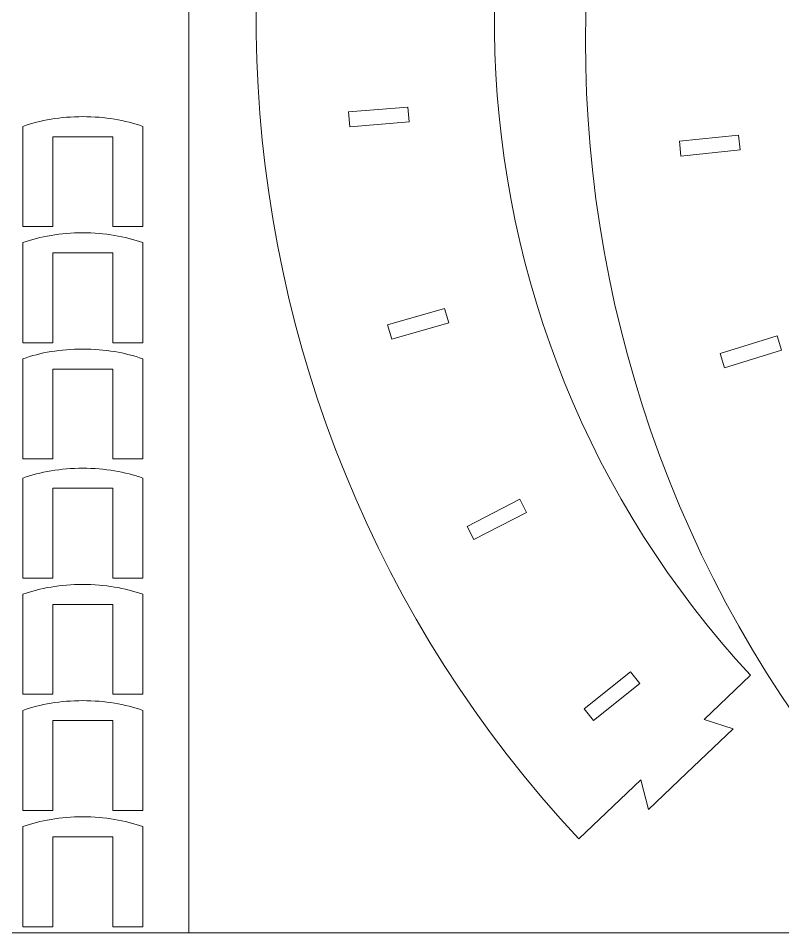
# Model space of a CAD drawing. Header units: centimetres. Extents: x -226 to -75, y 0 to 222.
# Drawn here: x -178.68 to -165.92, y 72.25 to 87.52 of the extents above; entities that cross this region are included whole.
import ezdxf

# ---------------------------------------------------------------- set-up
doc = ezdxf.new("R2010")
doc.units = ezdxf.units.CM
doc.header["$MEASUREMENT"] = 0
doc.layers.add('layer 1', color=7, linetype='Continuous')

msp = doc.modelspace()

# ---------------------------------------------------------------- linework, layer by layer
at = {"layer": 'layer 1', "color": 250, "lineweight": 20}
for points in [[(-225.83724, 72.24642), (-175.83724, 72.24642), (-175.83724, 102.24642), (-225.83724, 102.24642), (-225.83724, 72.24642)], [(-175.83724, 72.24642), (-125.83724, 72.24642), (-125.83724, 102.24642), (-175.83724, 102.24642), (-175.83724, 72.24642)]]:
    msp.add_lwpolyline(points, close=True, dxfattribs=at)
at = {"layer": 'layer 1', "color": 1, "lineweight": 9}
for points, knots in [([(-165.62995, 99.11194), (-165.62995, 99.11194), (-166.61716, 100.14773), (-166.61716, 100.14773), (-166.61716, 100.14773), (-166.61716, 100.14773), (-166.61861, 100.14639), (-166.61861, 100.14639), (-166.61861, 100.14639), (-166.61861, 100.14639), (-166.77175, 99.66097), (-166.77175, 99.66097), (-166.77175, 99.66097), (-166.77175, 99.66097), (-167.37647, 100.29544), (-167.37647, 100.29544), (-167.37647, 100.29544), (-167.37647, 100.29544), (-168.11924, 101.0748), (-168.11924, 101.0748), (-168.11924, 101.0748), (-168.11924, 101.0748), (-167.62705, 101.20441), (-167.62705, 101.20441), (-167.62705, 101.20441), (-167.62705, 101.20441), (-167.62581, 101.20593), (-167.62581, 101.20593), (-167.62581, 101.20593), (-167.62581, 101.20593), (-168.39987, 102.01751), (-168.39987, 102.01751), (-168.39987, 102.01751), (-168.98447, 101.46964), (-169.55732, 100.86838), (-170.08478, 100.23755), (-170.08478, 100.23755), (-176.62786, 92.41358), (-176.0995, 81.06984), (-169.32687, 73.81208), (-169.32687, 73.81208), (-169.32687, 73.81208), (-169.32772, 73.8113), (-169.32772, 73.8113), (-169.32772, 73.8113), (-169.32772, 73.8113), (-168.29196, 74.79852), (-168.29196, 74.79852), (-168.29196, 74.79852), (-168.29196, 74.79852), (-168.29052, 74.79707), (-168.29052, 74.79707), (-168.29052, 74.79707), (-168.29052, 74.79707), (-168.16077, 74.30498), (-168.16077, 74.30498), (-168.16077, 74.30498), (-168.16077, 74.30498), (-167.52633, 74.90968), (-167.52633, 74.90968), (-167.52633, 74.90968), (-167.52633, 74.90968), (-166.74705, 75.65249), (-166.74705, 75.65249), (-166.74705, 75.65249), (-166.74705, 75.65249), (-167.23243, 75.80563), (-167.23243, 75.80563), (-167.23243, 75.80563), (-167.23243, 75.80563), (-167.2336, 75.80718), (-167.2336, 75.80718), (-167.2336, 75.80718), (-167.2336, 75.80718), (-166.46, 76.54456), (-166.46, 76.54456), (-166.46, 76.54456), (-166.46, 76.54456), (-166.45905, 76.54537), (-166.45905, 76.54537), (-166.45905, 76.54537), (-171.84966, 82.35582), (-172.2574, 91.41226), (-167.02783, 97.65853), (-167.02783, 97.65853), (-166.58975, 98.18167), (-166.1255, 98.66935), (-165.63841, 99.12115), (-165.63841, 99.12115), (-165.63841, 99.12115), (-165.62995, 99.11194), (-165.62995, 99.11194)], [0, 0, 0, 0, 0.04166667, 0.04166667, 0.04166667, 0.04166667, 0.08333333, 0.08333333, 0.08333333, 0.08333333, 0.125, 0.125, 0.125, 0.125, 0.16666667, 0.16666667, 0.16666667, 0.16666667, 0.20833333, 0.20833333, 0.20833333, 0.20833333, 0.25, 0.25, 0.25, 0.25, 0.29166667, 0.29166667, 0.29166667, 0.29166667, 0.33333333, 0.33333333, 0.33333333, 0.33333333, 0.375, 0.375, 0.375, 0.375, 0.41666667, 0.41666667, 0.41666667, 0.41666667, 0.45833333, 0.45833333, 0.45833333, 0.45833333, 0.5, 0.5, 0.5, 0.5, 0.54166667, 0.54166667, 0.54166667, 0.54166667, 0.58333333, 0.58333333, 0.58333333, 0.58333333, 0.625, 0.625, 0.625, 0.625, 0.66666667, 0.66666667, 0.66666667, 0.66666667, 0.70833333, 0.70833333, 0.70833333, 0.70833333, 0.75, 0.75, 0.75, 0.75, 0.79166667, 0.79166667, 0.79166667, 0.79166667, 0.83333333, 0.83333333, 0.83333333, 0.83333333, 0.875, 0.875, 0.875, 0.875, 0.91666667, 0.91666667, 0.91666667, 0.91666667, 1, 1, 1, 1]), ([(-163.6504, 73.34306), (-163.6504, 73.34306), (-162.61072, 74.36926), (-162.61072, 74.36926), (-162.61072, 74.36926), (-162.61072, 74.36926), (-162.60931, 74.36781), (-162.60931, 74.36781), (-162.60931, 74.36781), (-162.60931, 74.36781), (-162.47109, 73.87809), (-162.47109, 73.87809), (-162.47109, 73.87809), (-162.47109, 73.87809), (-161.84721, 74.49368), (-161.84721, 74.49368), (-161.84721, 74.49368), (-161.84721, 74.49368), (-161.08108, 75.24997), (-161.08108, 75.24997), (-161.08108, 75.24997), (-161.08108, 75.24997), (-161.56904, 75.39457), (-161.56904, 75.39457), (-161.56904, 75.39457), (-161.56904, 75.39457), (-161.57028, 75.39619), (-161.57028, 75.39619), (-161.57028, 75.39619), (-161.57028, 75.39619), (-160.80972, 76.14687), (-160.80972, 76.14687), (-160.80972, 76.14687), (-160.80972, 76.14687), (-160.80376, 76.15273), (-160.80376, 76.15273), (-160.80376, 76.15273), (-166.32971, 81.87463), (-166.78391, 90.94853), (-161.65166, 97.2697), (-161.65166, 97.2697), (-161.2259, 97.79421), (-160.7736, 98.28503), (-160.2982, 98.74177), (-160.2982, 98.74177), (-160.2982, 98.74177), (-160.29911, 98.7428), (-160.29911, 98.7428), (-160.29911, 98.7428), (-160.29911, 98.7428), (-161.04975, 99.50342), (-161.04975, 99.50342), (-161.04975, 99.50342), (-161.04975, 99.50342), (-161.05138, 99.50215), (-161.05138, 99.50215), (-161.05138, 99.50215), (-161.05138, 99.50215), (-161.19601, 99.01426), (-161.19601, 99.01426), (-161.19601, 99.01426), (-161.19601, 99.01426), (-161.95226, 99.78035), (-161.95226, 99.78035), (-161.95226, 99.78035), (-161.95226, 99.78035), (-162.56793, 100.40413), (-162.56793, 100.40413), (-162.56793, 100.40413), (-162.56793, 100.40413), (-162.07817, 100.54246), (-162.07817, 100.54246), (-162.07817, 100.54246), (-162.07817, 100.54246), (-162.0768, 100.54383), (-162.0768, 100.54383), (-162.0768, 100.54383), (-162.0768, 100.54383), (-163.08179, 101.56227), (-163.08179, 101.56227), (-163.08179, 101.56227), (-163.08179, 101.56227), (-163.08101, 101.5616), (-163.08101, 101.5616), (-163.08101, 101.5616), (-163.66324, 100.99892), (-164.21749, 100.39535), (-164.73974, 99.75118), (-164.73974, 99.75118), (-171.15284, 91.84106), (-170.5733, 80.49104), (-163.64997, 73.34384), (-163.64997, 73.34384), (-163.64997, 73.34384), (-163.6504, 73.34306), (-163.6504, 73.34306)], [0, 0, 0, 0, 0.04, 0.04, 0.04, 0.04, 0.08, 0.08, 0.08, 0.08, 0.12, 0.12, 0.12, 0.12, 0.16, 0.16, 0.16, 0.16, 0.2, 0.2, 0.2, 0.2, 0.24, 0.24, 0.24, 0.24, 0.28, 0.28, 0.28, 0.28, 0.32, 0.32, 0.32, 0.32, 0.36, 0.36, 0.36, 0.36, 0.4, 0.4, 0.4, 0.4, 0.44, 0.44, 0.44, 0.44, 0.48, 0.48, 0.48, 0.48, 0.52, 0.52, 0.52, 0.52, 0.56, 0.56, 0.56, 0.56, 0.6, 0.6, 0.6, 0.6, 0.64, 0.64, 0.64, 0.64, 0.68, 0.68, 0.68, 0.68, 0.72, 0.72, 0.72, 0.72, 0.76, 0.76, 0.76, 0.76, 0.8, 0.8, 0.8, 0.8, 0.84, 0.84, 0.84, 0.84, 0.88, 0.88, 0.88, 0.88, 0.92, 0.92, 0.92, 0.92, 1, 1, 1, 1])]:
    msp.add_open_spline(points, degree=3, knots=knots, dxfattribs=at)
for points in [[(-173.16815, 85.95165), (-173.16815, 85.95165), (-172.17836, 86.03417), (-172.17836, 86.03417)], [(-172.17838, 86.03416), (-172.17838, 86.03416), (-172.15619, 85.78595), (-172.15619, 85.78595)], [(-173.14596, 85.70354), (-173.14596, 85.70354), (-173.16815, 85.95165), (-173.16815, 85.95165)], [(-172.15619, 85.78594), (-172.15619, 85.78594), (-173.14598, 85.70354), (-173.14598, 85.70354)], [(-167.64766, 85.46218), (-167.64766, 85.46218), (-166.65831, 85.56656), (-166.65831, 85.56656)], [(-166.65831, 85.56656), (-166.65831, 85.56656), (-166.63376, 85.31901), (-166.63376, 85.31901)], [(-167.62313, 85.21461), (-167.62313, 85.21461), (-167.64765, 85.46219), (-167.64765, 85.46219)], [(-166.63375, 85.31903), (-166.63375, 85.31903), (-167.62314, 85.21461), (-167.62314, 85.21461)], [(-172.51916, 82.39525), (-172.51916, 82.39525), (-171.56585, 82.66925), (-171.56585, 82.66925)], [(-171.56584, 82.66923), (-171.56584, 82.66923), (-171.49585, 82.42998), (-171.49585, 82.42998)], [(-172.44909, 82.15598), (-172.44909, 82.15598), (-172.51915, 82.39524), (-172.51915, 82.39524)], [(-171.49583, 82.42997), (-171.49583, 82.42997), (-172.44907, 82.15597), (-172.44907, 82.15597)], [(-166.96582, 81.91872), (-166.96582, 81.91872), (-166.01409, 82.21417), (-166.01409, 82.21417)], [(-166.01411, 82.21417), (-166.01411, 82.21417), (-165.94182, 81.97612), (-165.94182, 81.97612)], [(-166.89351, 81.68084), (-166.89351, 81.68084), (-166.96583, 81.91872), (-166.96583, 81.91872)], [(-165.94183, 81.97612), (-165.94183, 81.97612), (-166.89352, 81.68084), (-166.89352, 81.68084)], [(-171.1916, 79.03091), (-171.1916, 79.03091), (-170.31135, 79.48588), (-170.31135, 79.48588)], [(-170.31134, 79.4859), (-170.31134, 79.4859), (-170.1963, 79.2646), (-170.1963, 79.2646)], [(-170.19631, 79.26459), (-170.19631, 79.26459), (-171.07649, 78.80983), (-171.07649, 78.80983)], [(-171.0765, 78.80984), (-171.0765, 78.80984), (-171.19161, 79.03093), (-171.19161, 79.03093)], [(-169.23675, 75.987), (-169.23675, 75.987), (-168.4631, 76.60532), (-168.4631, 76.60532)], [(-168.46311, 76.60533), (-168.46311, 76.60533), (-168.30722, 76.41056), (-168.30722, 76.41056)], [(-168.30723, 76.41054), (-168.30723, 76.41054), (-169.0809, 75.79244), (-169.0809, 75.79244)], [(-169.08089, 75.79242), (-169.08089, 75.79242), (-169.23675, 75.98701), (-169.23675, 75.98701)]]:
    msp.add_open_spline(points, degree=3, dxfattribs=at)
at = {"layer": 'layer 1', "color": 242, "lineweight": 9}
for points in [[(-178.60555, 85.71031), (-178.60555, 85.71031), (-178.60555, 85.53922), (-178.60555, 85.53922), (-178.60555, 85.53922), (-178.60555, 85.53922), (-178.60555, 84.03924), (-178.60555, 84.03924), (-178.60555, 84.03924), (-178.60555, 84.03924), (-178.10556, 84.03924), (-178.10556, 84.03924), (-178.10556, 84.03924), (-178.10556, 84.03924), (-178.10556, 85.53922), (-178.10556, 85.53922), (-178.10556, 85.53922), (-178.10556, 85.53922), (-177.1055, 85.53922), (-177.1055, 85.53922), (-177.1055, 85.53922), (-177.1055, 85.53922), (-177.1055, 84.03924), (-177.1055, 84.03924), (-177.1055, 84.03924), (-177.1055, 84.03924), (-176.60558, 84.03924), (-176.60558, 84.03924), (-176.60558, 84.03924), (-176.60558, 84.03924), (-176.60558, 85.53922), (-176.60558, 85.53922), (-176.60558, 85.53922), (-176.60558, 85.53922), (-176.60558, 85.71035), (-176.60558, 85.71035), (-176.60558, 85.71035), (-176.60558, 85.71035), (-176.60544, 85.71045), (-176.60544, 85.71045), (-176.60544, 85.71045), (-176.8944, 85.81389), (-177.23755, 85.87375), (-177.60556, 85.87375), (-177.60556, 85.87375), (-177.97358, 85.87375), (-178.31669, 85.81389), (-178.60565, 85.71049), (-178.60565, 85.71049), (-178.60565, 85.71049), (-178.60555, 85.71031), (-178.60555, 85.71031)], [(-178.60555, 83.76997), (-178.60555, 83.76997), (-178.60555, 83.59887), (-178.60555, 83.59887), (-178.60555, 83.59887), (-178.60555, 83.59887), (-178.60555, 82.09889), (-178.60555, 82.09889), (-178.60555, 82.09889), (-178.60555, 82.09889), (-178.10556, 82.09889), (-178.10556, 82.09889), (-178.10556, 82.09889), (-178.10556, 82.09889), (-178.10556, 83.59887), (-178.10556, 83.59887), (-178.10556, 83.59887), (-178.10556, 83.59887), (-177.1055, 83.59887), (-177.1055, 83.59887), (-177.1055, 83.59887), (-177.1055, 83.59887), (-177.1055, 82.09889), (-177.1055, 82.09889), (-177.1055, 82.09889), (-177.1055, 82.09889), (-176.60558, 82.09889), (-176.60558, 82.09889), (-176.60558, 82.09889), (-176.60558, 82.09889), (-176.60558, 83.59887), (-176.60558, 83.59887), (-176.60558, 83.59887), (-176.60558, 83.59887), (-176.60558, 83.77), (-176.60558, 83.77), (-176.60558, 83.77), (-176.60558, 83.77), (-176.60544, 83.77011), (-176.60544, 83.77011), (-176.60544, 83.77011), (-176.8944, 83.87354), (-177.23755, 83.93341), (-177.60556, 83.93341), (-177.60556, 83.93341), (-177.97358, 83.93341), (-178.31669, 83.87354), (-178.60565, 83.77014), (-178.60565, 83.77014), (-178.60565, 83.77014), (-178.60555, 83.76997), (-178.60555, 83.76997)], [(-178.60555, 81.82962), (-178.60555, 81.82962), (-178.60555, 81.65852), (-178.60555, 81.65852), (-178.60555, 81.65852), (-178.60555, 81.65852), (-178.60555, 80.15855), (-178.60555, 80.15855), (-178.60555, 80.15855), (-178.60555, 80.15855), (-178.10556, 80.15855), (-178.10556, 80.15855), (-178.10556, 80.15855), (-178.10556, 80.15855), (-178.10556, 81.65852), (-178.10556, 81.65852), (-178.10556, 81.65852), (-178.10556, 81.65852), (-177.1055, 81.65852), (-177.1055, 81.65852), (-177.1055, 81.65852), (-177.1055, 81.65852), (-177.1055, 80.15855), (-177.1055, 80.15855), (-177.1055, 80.15855), (-177.1055, 80.15855), (-176.60558, 80.15855), (-176.60558, 80.15855), (-176.60558, 80.15855), (-176.60558, 80.15855), (-176.60558, 81.65852), (-176.60558, 81.65852), (-176.60558, 81.65852), (-176.60558, 81.65852), (-176.60558, 81.82966), (-176.60558, 81.82966), (-176.60558, 81.82966), (-176.60558, 81.82966), (-176.60544, 81.82976), (-176.60544, 81.82976), (-176.60544, 81.82976), (-176.8944, 81.9332), (-177.23755, 81.99306), (-177.60556, 81.99306), (-177.60556, 81.99306), (-177.97358, 81.99306), (-178.31669, 81.9332), (-178.60565, 81.8298), (-178.60565, 81.8298), (-178.60565, 81.8298), (-178.60555, 81.82962), (-178.60555, 81.82962)], [(-178.60555, 79.83908), (-178.60555, 79.83908), (-178.60555, 79.66798), (-178.60555, 79.66798), (-178.60555, 79.66798), (-178.60555, 79.66798), (-178.60555, 78.16801), (-178.60555, 78.16801), (-178.60555, 78.16801), (-178.60555, 78.16801), (-178.10556, 78.16801), (-178.10556, 78.16801), (-178.10556, 78.16801), (-178.10556, 78.16801), (-178.10556, 79.66798), (-178.10556, 79.66798), (-178.10556, 79.66798), (-178.10556, 79.66798), (-177.1055, 79.66798), (-177.1055, 79.66798), (-177.1055, 79.66798), (-177.1055, 79.66798), (-177.1055, 78.16801), (-177.1055, 78.16801), (-177.1055, 78.16801), (-177.1055, 78.16801), (-176.60558, 78.16801), (-176.60558, 78.16801), (-176.60558, 78.16801), (-176.60558, 78.16801), (-176.60558, 79.66798), (-176.60558, 79.66798), (-176.60558, 79.66798), (-176.60558, 79.66798), (-176.60558, 79.83911), (-176.60558, 79.83911), (-176.60558, 79.83911), (-176.60558, 79.83911), (-176.60544, 79.83922), (-176.60544, 79.83922), (-176.60544, 79.83922), (-176.8944, 79.94265), (-177.23755, 80.00252), (-177.60556, 80.00252), (-177.60556, 80.00252), (-177.97358, 80.00252), (-178.31669, 79.94265), (-178.60565, 79.83925), (-178.60565, 79.83925), (-178.60565, 79.83925), (-178.60555, 79.83908), (-178.60555, 79.83908)], [(-178.60555, 77.89873), (-178.60555, 77.89873), (-178.60555, 77.72764), (-178.60555, 77.72764), (-178.60555, 77.72764), (-178.60555, 77.72764), (-178.60555, 76.22766), (-178.60555, 76.22766), (-178.60555, 76.22766), (-178.60555, 76.22766), (-178.10556, 76.22766), (-178.10556, 76.22766), (-178.10556, 76.22766), (-178.10556, 76.22766), (-178.10556, 77.72764), (-178.10556, 77.72764), (-178.10556, 77.72764), (-178.10556, 77.72764), (-177.1055, 77.72764), (-177.1055, 77.72764), (-177.1055, 77.72764), (-177.1055, 77.72764), (-177.1055, 76.22766), (-177.1055, 76.22766), (-177.1055, 76.22766), (-177.1055, 76.22766), (-176.60558, 76.22766), (-176.60558, 76.22766), (-176.60558, 76.22766), (-176.60558, 76.22766), (-176.60558, 77.72764), (-176.60558, 77.72764), (-176.60558, 77.72764), (-176.60558, 77.72764), (-176.60558, 77.89877), (-176.60558, 77.89877), (-176.60558, 77.89877), (-176.60558, 77.89877), (-176.60544, 77.89887), (-176.60544, 77.89887), (-176.60544, 77.89887), (-176.8944, 78.00231), (-177.23755, 78.06218), (-177.60556, 78.06218), (-177.60556, 78.06218), (-177.97358, 78.06218), (-178.31669, 78.00231), (-178.60565, 77.89891), (-178.60565, 77.89891), (-178.60565, 77.89891), (-178.60555, 77.89873), (-178.60555, 77.89873)], [(-178.60555, 75.95839), (-178.60555, 75.95839), (-178.60555, 75.78729), (-178.60555, 75.78729), (-178.60555, 75.78729), (-178.60555, 75.78729), (-178.60555, 74.28731), (-178.60555, 74.28731), (-178.60555, 74.28731), (-178.60555, 74.28731), (-178.10556, 74.28731), (-178.10556, 74.28731), (-178.10556, 74.28731), (-178.10556, 74.28731), (-178.10556, 75.78729), (-178.10556, 75.78729), (-178.10556, 75.78729), (-178.10556, 75.78729), (-177.1055, 75.78729), (-177.1055, 75.78729), (-177.1055, 75.78729), (-177.1055, 75.78729), (-177.1055, 74.28731), (-177.1055, 74.28731), (-177.1055, 74.28731), (-177.1055, 74.28731), (-176.60558, 74.28731), (-176.60558, 74.28731), (-176.60558, 74.28731), (-176.60558, 74.28731), (-176.60558, 75.78729), (-176.60558, 75.78729), (-176.60558, 75.78729), (-176.60558, 75.78729), (-176.60558, 75.95842), (-176.60558, 75.95842), (-176.60558, 75.95842), (-176.60558, 75.95842), (-176.60544, 75.95853), (-176.60544, 75.95853), (-176.60544, 75.95853), (-176.8944, 76.06196), (-177.23755, 76.12183), (-177.60556, 76.12183), (-177.60556, 76.12183), (-177.97358, 76.12183), (-178.31669, 76.06196), (-178.60565, 75.95856), (-178.60565, 75.95856), (-178.60565, 75.95856), (-178.60555, 75.95839), (-178.60555, 75.95839)], [(-178.60555, 74.01804), (-178.60555, 74.01804), (-178.60555, 73.84694), (-178.60555, 73.84694), (-178.60555, 73.84694), (-178.60555, 73.84694), (-178.60555, 72.34697), (-178.60555, 72.34697), (-178.60555, 72.34697), (-178.60555, 72.34697), (-178.10556, 72.34697), (-178.10556, 72.34697), (-178.10556, 72.34697), (-178.10556, 72.34697), (-178.10556, 73.84694), (-178.10556, 73.84694), (-178.10556, 73.84694), (-178.10556, 73.84694), (-177.1055, 73.84694), (-177.1055, 73.84694), (-177.1055, 73.84694), (-177.1055, 73.84694), (-177.1055, 72.34697), (-177.1055, 72.34697), (-177.1055, 72.34697), (-177.1055, 72.34697), (-176.60558, 72.34697), (-176.60558, 72.34697), (-176.60558, 72.34697), (-176.60558, 72.34697), (-176.60558, 73.84694), (-176.60558, 73.84694), (-176.60558, 73.84694), (-176.60558, 73.84694), (-176.60558, 74.01808), (-176.60558, 74.01808), (-176.60558, 74.01808), (-176.60558, 74.01808), (-176.60544, 74.01818), (-176.60544, 74.01818), (-176.60544, 74.01818), (-176.8944, 74.12162), (-177.23755, 74.18148), (-177.60556, 74.18148), (-177.60556, 74.18148), (-177.97358, 74.18148), (-178.31669, 74.12162), (-178.60565, 74.01822), (-178.60565, 74.01822), (-178.60565, 74.01822), (-178.60555, 74.01804), (-178.60555, 74.01804)]]:
    msp.add_open_spline(points, degree=3, knots=[0, 0, 0, 0, 0.07142857, 0.07142857, 0.07142857, 0.07142857, 0.14285714, 0.14285714, 0.14285714, 0.14285714, 0.21428571, 0.21428571, 0.21428571, 0.21428571, 0.28571429, 0.28571429, 0.28571429, 0.28571429, 0.35714286, 0.35714286, 0.35714286, 0.35714286, 0.42857143, 0.42857143, 0.42857143, 0.42857143, 0.5, 0.5, 0.5, 0.5, 0.57142857, 0.57142857, 0.57142857, 0.57142857, 0.64285714, 0.64285714, 0.64285714, 0.64285714, 0.71428571, 0.71428571, 0.71428571, 0.71428571, 0.78571429, 0.78571429, 0.78571429, 0.78571429, 0.85714286, 0.85714286, 0.85714286, 0.85714286, 1, 1, 1, 1], dxfattribs=at)

doc.saveas('drawing.dxf')
